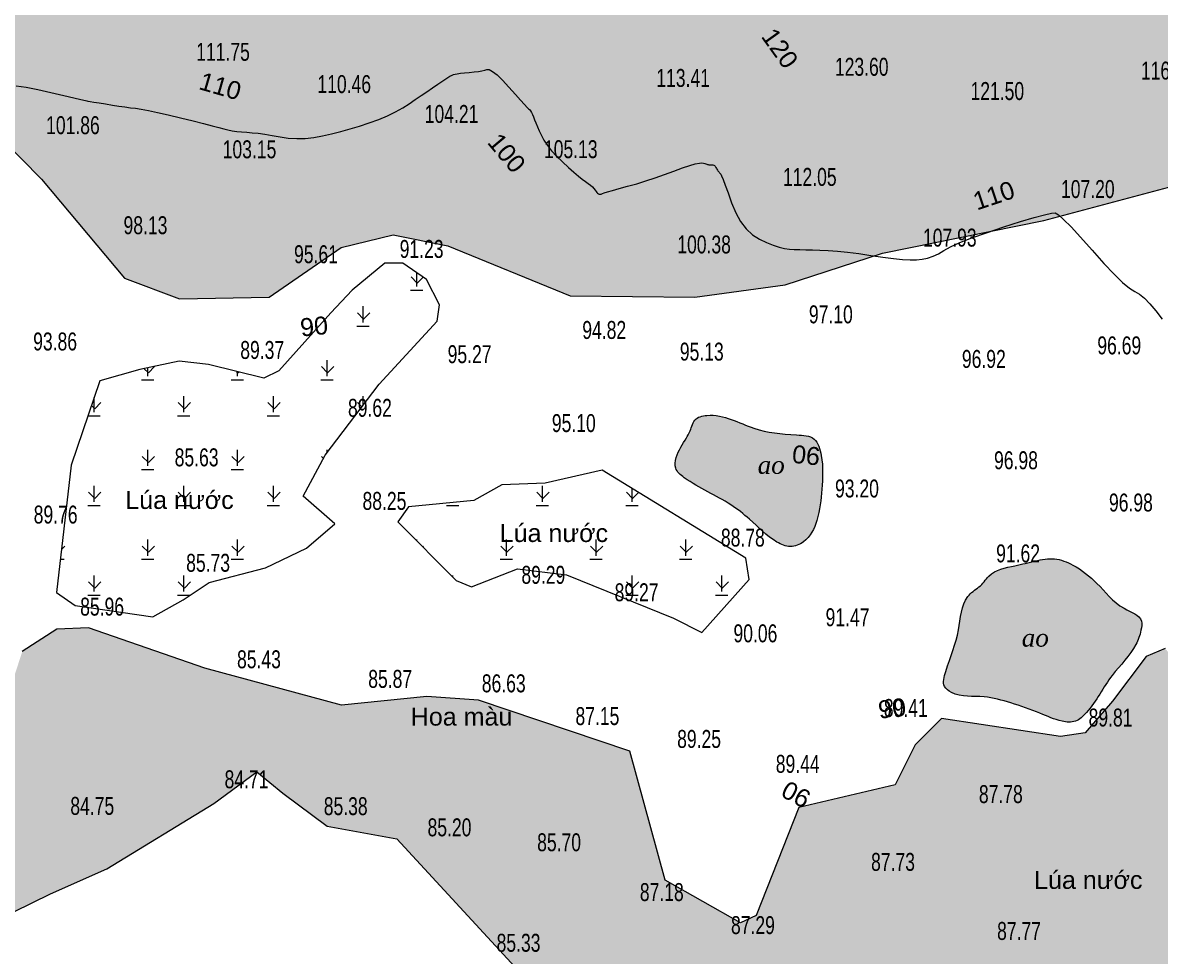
# Model space of a CAD drawing. Header units: metres. Extents: x 431006 to 434411, y 2469261 to 2473208.
# Drawn here: x 431198.1 to 431451.8, y 2472363.5 to 2472571.6 of the extents above; entities that cross this region are included whole.
import ezdxf
from ezdxf.enums import TextEntityAlignment as Align

# ---------------------------------------------------------------- set-up
doc = ezdxf.new("R2010")
doc.units = ezdxf.units.M
doc.header["$MEASUREMENT"] = 0
doc.linetypes.add('ACAD_ISO02W100', pattern=[15, 12, -3])
for name, color, linetype, lineweight in [('1', 8, 'Continuous', 18), ('CAO DO', 8, 'Continuous', 18), ('ghi chu-ks', 8, 'Continuous', 18), ('mat nuoc-ks', 8, 'DUONG_MEP_NUOC', 18), ('MH_DongMuc', 8, 'Continuous', 18), ('MH_DongMuc_Con', 8, 'Continuous', 18), ('ranh gioi thuc vat-ks', 8, 'RAO_T_VAT', 18), ('thuc vat-ks', 8, 'Continuous', 18)]:
    doc.layers.add(name, color=color, linetype=linetype, lineweight=lineweight)
doc.styles.add('AO', font='')
doc.styles.add('ks_ten cong trinh', font='')
doc.styles.get("Standard").update_dxf_attribs({"font": 'arial.ttf'})
doc.styles.get('AO').set_extended_font_data('.VnTime', italic=True)
doc.styles.get('ks_ten cong trinh').set_extended_font_data('.VnArial')
doc.linetypes.add('DUONG_MEP_NUOC', pattern='A,0.2,[130,ltypeshp.shx,S=0.15,R=0,X=0,Y=0.15],0.05,[130,ltypeshp.shx,S=0.15,R=0,X=0,Y=0.15],1', length=1.25)
doc.linetypes.add('RAO_T_VAT', pattern='A,0,[133,ltypeshp.shx,S=0.34,R=0,X=-0.17,Y=0],-2,[133,ltypeshp.shx,S=0.08,R=0,X=0,Y=0],-1.5,[133,ltypeshp.shx,S=0.08,R=0,X=0,Y=0],-1.5,[133,ltypeshp.shx,S=0.08,R=0,X=0,Y=0],-2', length=7)
pattern_1 = [(0, (12.62, 4), (0, 20), [2.76, -17.24]), (0, (4.59, 12), (0, 20), [2.76, -17.24]), (90, (14, 4.8), (-20, 1e-15), [3.6, -16.4]), (90, (5.97, 12.8), (-20, 1e-15), [3.6, -16.4]), (45, (14, 4.8), (0, 20.00000619), [1.952, -26.33228]), (45, (5.97, 12.8), (0, 20.00000619), [1.952, -26.33228]), (315, (12.62, 6.18), (20.00000619, 0), [1.952, -26.33228]), (315, (4.59, 14.18), (20.00000619, 0), [1.952, -26.33228])]

msp = doc.modelspace()

# ---------------------------------------------------------------- hatches: boundary and pattern name
at = {"layer": 'mat nuoc-ks', "linetype": 'ACAD_ISO02W100'}
h = msp.add_hatch(dxfattribs=at)
h.set_pattern_fill('MUDST', color=9, scale=10, style=0)
edge = h.paths.add_edge_path()
edge.add_spline(control_points=[(431165.49, 2472428.61), (431163.75, 2472427.43), (431160.92, 2472423.49), (431157.89, 2472418.22), (431156.54, 2472412.75), (431153.84, 2472409.48), (431154.14, 2472405.87), (431154.57, 2472402.2), (431160.53, 2472401.1), (431166.13, 2472399.14), (431172.69, 2472398.58), (431177.6, 2472397.48), (431181.23, 2472396.69), (431184.14, 2472397.01), (431186.75, 2472398.74), (431188.38, 2472403.47), (431191.46, 2472409.78), (431193.04, 2472417.21), (431192.97, 2472424.19), (431194.48, 2472429.19), (431195.84, 2472433.17), (431194.8, 2472436.21), (431191.91, 2472438.35), (431187.41, 2472439.42), (431182.5, 2472440.73), (431178.04, 2472440.52), (431174.09, 2472439.28), (431171.57, 2472435.34), (431168.02, 2472432.4), (431166.55, 2472429.33), (431165.49, 2472428.61)], knot_values=[0, 0, 0, 0, 6.312055, 14.128054, 18.161957, 23.178795, 25.827551, 28.986302, 33.030618, 41.593232, 47.864726, 52.412277, 56.744869, 58.915377, 60.996143, 65.738029, 73.295497, 82.316013, 88.134166, 94.066766, 98.04676, 100.257189, 103.217751, 108.337825, 114.091395, 118.329001, 121.650172, 126.000674, 131.725884, 135.585904, 135.585904, 135.585904, 135.585904], degree=3, periodic=0)
edge = h.paths.add_edge_path()
edge.add_spline(control_points=[(431131.06, 2472436.12), (431130.04, 2472435.44), (431128.37, 2472433.55), (431128.64, 2472429.6), (431126.77, 2472425.84), (431128.21, 2472421.84), (431128.42, 2472418.39), (431130.67, 2472415.51), (431134.4, 2472412.86), (431139.17, 2472410.8), (431143.19, 2472409.1), (431147.06, 2472408.41), (431149.36, 2472412.67), (431152.99, 2472414.97), (431153.75, 2472418.7), (431153.14, 2472422.61), (431147.02, 2472422.81), (431144.35, 2472427.53), (431142.02, 2472430.9), (431140.21, 2472433.97), (431137.29, 2472436.32), (431133.9, 2472436.97), (431131.71, 2472436.56), (431131.06, 2472436.12)], knot_values=[0, 0, 0, 0, 3.66773, 6.74514, 11.499637, 15.458474, 18.977758, 21.626326, 26.031922, 32.676996, 36.947874, 39.625841, 43.137614, 49.689496, 51.897928, 54.306253, 60.428653, 65.99945, 69.723803, 72.883427, 76.602047, 80.561407, 82.939515, 82.939515, 82.939515, 82.939515], degree=3, periodic=0)
edge = h.paths.add_edge_path()
edge.add_spline(control_points=[(431341.7, 2472337.24), (431340.84, 2472335.89), (431338.97, 2472333.65), (431336.27, 2472329.65), (431337.28, 2472321.95), (431339.55, 2472313.57), (431341.14, 2472304.62), (431344.64, 2472299.62), (431348.03, 2472295.36), (431354.44, 2472294.63), (431360.44, 2472293.46), (431366.28, 2472293.88), (431370.33, 2472295.18), (431373.47, 2472296.72), (431375.45, 2472301.02), (431369.99, 2472308.17), (431369.51, 2472317.04), (431366.04, 2472324.74), (431358.28, 2472328.86), (431351.39, 2472333.93), (431345.24, 2472335.99), (431342.23, 2472338.05), (431341.7, 2472337.24)], knot_values=[0, 0, 0, 0, 4.799548, 8.879653, 13.838018, 26.992623, 35.716321, 40.308818, 45.312678, 51.276494, 58.613834, 63.909678, 68.529906, 71.4306, 74.042033, 81.514733, 94.837059, 101.470255, 105.13738, 120.898346, 124.95762, 127.882681, 127.882681, 127.882681, 127.882681], degree=3, periodic=0)
edge = h.paths.add_edge_path()
edge.add_spline(control_points=[(431411.41, 2472445.85), (431410.51, 2472445.23), (431407.45, 2472442.94), (431407.15, 2472435.22), (431404.7, 2472429.46), (431403.01, 2472423.82), (431406.85, 2472421.07), (431412.21, 2472421.86), (431418.78, 2472419.96), (431424.56, 2472418.01), (431429.07, 2472415.88), (431433.12, 2472415.5), (431437.22, 2472419.56), (431440.34, 2472426), (431445.95, 2472431.33), (431447.52, 2472435.68), (431448.04, 2472439.38), (431442.05, 2472441.3), (431438.36, 2472446.5), (431433.2, 2472450.54), (431428.31, 2472452.54), (431423.82, 2472451.62), (431419.04, 2472450.45), (431413.87, 2472449.53), (431412.31, 2472446.48), (431411.41, 2472445.85)], knot_values=[0, 0, 0, 0, 3.274934, 10.96066, 20.707269, 24.05823, 26.0596, 33.433262, 39.534197, 46.443601, 51.664344, 54.661501, 57.753631, 67.88292, 76.555521, 79.9181, 81.959156, 86.731833, 94.967264, 101.7233, 106.035932, 110.276262, 115.010177, 121.256416, 124.542454, 124.542454, 124.542454, 124.542454], degree=3, periodic=0)
edge = h.paths.add_edge_path()
edge.add_spline(control_points=[(431346.17, 2472479.12), (431345.31, 2472477.69), (431343.92, 2472475.7), (431343.36, 2472471.99), (431348.28, 2472468.04), (431354.31, 2472465.73), (431361.01, 2472460.45), (431364.69, 2472456.47), (431369.29, 2472454.37), (431373.3, 2472456.08), (431375.79, 2472461.08), (431376.39, 2472467.85), (431376.76, 2472473.78), (431375.17, 2472479.54), (431368.55, 2472479.82), (431360.72, 2472480.56), (431353.72, 2472484.96), (431348.07, 2472483.62), (431347.23, 2472481.24), (431346.66, 2472479.93), (431346.17, 2472479.12)], knot_values=[0, 0, 0, 0, 5.013947, 7.373642, 10.215245, 22.240065, 27.49183, 35.455208, 38.620217, 41.746395, 47.384747, 54.401883, 61.952034, 65.948004, 69.947555, 79.56784, 90.484303, 93.312155, 94.855487, 97.677552, 97.677552, 97.677552, 97.677552], degree=3, periodic=0)
edge = h.paths.add_edge_path()
edge.add_spline(control_points=[(431169.03, 2472681.2), (431169.81, 2472679.01), (431170.47, 2472674.72), (431170.96, 2472669.58), (431171.38, 2472665.89), (431173.36, 2472663.76), (431177.03, 2472663.68), (431182.91, 2472667.58), (431190.87, 2472671.52), (431199.79, 2472677.14), (431202.97, 2472683.01), (431205.57, 2472686.54), (431204.82, 2472690.12), (431202.56, 2472693.68), (431197.92, 2472693.86), (431192.62, 2472694.12), (431183.93, 2472693.77), (431176.26, 2472691.67), (431168.47, 2472693.22), (431167.06, 2472689.11), (431167.72, 2472685.98), (431168.71, 2472683.04), (431168.86, 2472681.67), (431169.03, 2472681.2)], knot_values=[0, 0, 0, 0, 6.980118, 12.817436, 15.737431, 17.783347, 20.956806, 25.687128, 38.61599, 48.096193, 56.082365, 59.093657, 60.10486, 66.881079, 69.322498, 73.640947, 83.020841, 94.557266, 99.86437, 101.397253, 106.623075, 109.218105, 110.708605, 110.708605, 110.708605, 110.708605], degree=3, periodic=0)
edge = h.paths.add_edge_path()
edge.add_spline(control_points=[(431138.72, 2472673.91), (431139.85, 2472671.74), (431141.03, 2472667.91), (431141.82, 2472663.25), (431143.99, 2472660.9), (431146.98, 2472660.79), (431150.69, 2472661.94), (431155.29, 2472663.31), (431159.77, 2472664.2), (431162.17, 2472667.89), (431162.65, 2472671.35), (431162.83, 2472675.21), (431162.29, 2472677.76), (431159.93, 2472680.5), (431153.91, 2472679.21), (431147.27, 2472681.79), (431141.81, 2472681.53), (431137.25, 2472681.95), (431136.89, 2472678.27), (431138.49, 2472676.25), (431138.57, 2472674.2), (431138.72, 2472673.91)], knot_values=[0, 0, 0, 0, 7.335518, 11.953155, 13.879654, 16.376343, 20.292341, 25.569445, 31.129693, 32.756834, 38.447528, 41.296069, 44.385946, 46.018171, 51.584368, 60.350719, 66.775295, 69.539657, 71.24834, 76.139374, 77.14255, 77.14255, 77.14255, 77.14255], degree=3, periodic=0)
edge = h.paths.add_edge_path()
edge.add_spline(control_points=[(431073.34, 2472620.34), (431072.83, 2472617.33), (431071.46, 2472611.36), (431069.05, 2472603.34), (431066.21, 2472597.37), (431063.64, 2472592.48), (431064.6, 2472588.62), (431065.28, 2472585.32), (431069.55, 2472582.97), (431078.69, 2472583.21), (431091.55, 2472582.07), (431103.42, 2472582.7), (431112.13, 2472582.2), (431118.07, 2472579.62), (431124.03, 2472579.05), (431128.82, 2472581.44), (431130.83, 2472587.42), (431130.9, 2472593.91), (431132.13, 2472600.3), (431131.3, 2472604.37), (431126.75, 2472609.28), (431119.44, 2472614.19), (431107.71, 2472620.69), (431097, 2472627.69), (431086.91, 2472632.36), (431081.86, 2472636.23), (431077.43, 2472637.01), (431074.35, 2472633.2), (431074.72, 2472628.41), (431074.28, 2472624.16), (431073.53, 2472621.41), (431073.34, 2472620.34)], knot_values=[0, 0, 0, 0, 9.171617, 18.383949, 24.93048, 29.259593, 34.245714, 36.494417, 38.904231, 47.808127, 63.627883, 77.618827, 83.536046, 89.487447, 96.949333, 100.750984, 104.423127, 114.932773, 120.422019, 123.804208, 126.869316, 140.095429, 150.151093, 167.106208, 178.435863, 183.3406, 186.091482, 190.977945, 195.161546, 200.434483, 203.696585, 203.696585, 203.696585, 203.696585], degree=3, periodic=0)
h.paths.add_polyline_path([(431180.11, 2472676.92), (431188.07, 2472676.92), (431188.07, 2472685.75), (431180.11, 2472685.75)], flags=24)
h.paths.add_polyline_path([(431145.78, 2472666.63), (431153.74, 2472666.63), (431153.74, 2472675.46), (431145.78, 2472675.46)], flags=24)
h.paths.add_polyline_path([(431090.37, 2472603.93), (431098.32, 2472603.93), (431098.32, 2472612.76), (431090.37, 2472612.76)], flags=24)
h.paths.add_polyline_path([(431360.95, 2472468.56), (431368.91, 2472468.56), (431368.91, 2472477.4), (431360.95, 2472477.4)], flags=24)
h.paths.add_polyline_path([(431133.75, 2472421.63), (431141.7, 2472421.63), (431141.7, 2472430.47), (431133.75, 2472430.47)], flags=24)
h.paths.add_polyline_path([(431168.81, 2472413.93), (431176.76, 2472413.93), (431176.76, 2472422.76), (431168.81, 2472422.76)], flags=24)
h.paths.add_polyline_path([(431349.73, 2472313.06), (431357.69, 2472313.06), (431357.69, 2472321.89), (431349.73, 2472321.89)], flags=24)
at = {"layer": 'thuc vat-ks'}
h = msp.add_hatch(dxfattribs=at)
h.set_pattern_fill('217B', color=9, scale=20, style=0, pattern_type=2)
h.set_pattern_definition([(0, (14.8, 7.6), (0, 20), [0, -20]), (0, (14.76, 7.848), (0, 20), [0, -20]), (0, (14.648, 8.07), (0, 20), [0, -20]), (0, (14.47, 8.248), (0, 20), [0, -20]), (0, (14.248, 8.36), (0, 20), [0, -20]), (0, (14, 8.4), (0, 20), [0, -20]), (0, (13.752, 8.36), (0, 20), [0, -20]), (0, (13.53, 8.248), (0, 20), [0, -20]), (0, (13.352, 8.07), (0, 20), [0, -20]), (0, (13.24, 7.848), (0, 20), [0, -20]), (0, (13.2, 7.6), (0, 20), [0, -20]), (0, (13.24, 7.352), (0, 20), [0, -20]), (0, (13.352, 7.13), (0, 20), [0, -20]), (0, (13.53, 6.952), (0, 20), [0, -20]), (0, (13.752, 6.84), (0, 20), [0, -20]), (0, (14, 6.8), (0, 20), [0, -20]), (0, (14.248, 6.84), (0, 20), [0, -20]), (0, (14.47, 6.952), (0, 20), [0, -20]), (0, (14.648, 7.13), (0, 20), [0, -20]), (0, (14.76, 7.352), (0, 20), [0, -20]), (0, (6.76, 15.352), (0, 20), [0, -20]), (0, (6.648, 15.13), (0, 20), [0, -20]), (0, (6.47, 14.952), (0, 20), [0, -20]), (0, (6.248, 14.84), (0, 20), [0, -20]), (0, (6, 14.8), (0, 20), [0, -20]), (0, (5.752, 14.84), (0, 20), [0, -20]), (0, (5.53, 14.952), (0, 20), [0, -20]), (0, (5.352, 15.13), (0, 20), [0, -20]), (0, (5.24, 15.352), (0, 20), [0, -20]), (0, (5.2, 15.6), (0, 20), [0, -20]), (0, (5.24, 15.848), (0, 20), [0, -20]), (0, (5.352, 16.07), (0, 20), [0, -20]), (0, (5.53, 16.248), (0, 20), [0, -20]), (0, (5.752, 16.36), (0, 20), [0, -20]), (0, (6, 16.4), (0, 20), [0, -20]), (0, (6.248, 16.36), (0, 20), [0, -20]), (0, (6.47, 16.248), (0, 20), [0, -20]), (0, (6.648, 16.07), (0, 20), [0, -20]), (0, (6.76, 15.848), (0, 20), [0, -20]), (0, (6.8, 15.6), (0, 20), [0, -20]), (0, (14, 4), (0, 20), [1.086, -18.914]), (0, (6, 12), (0, 20), [1.086, -18.914]), (90, (14, 4), (-20, 1e-15), [2.8, -17.2]), (90, (6, 12), (-20, 1e-15), [2.8, -17.2])])
h.paths.add_polyline_path([(431571, 2472692.39), (431560.6, 2472723.62), (431562.78, 2472738.85), (431567.86, 2472747.55), (431565.2, 2472758.66), (431548.75, 2472765.19), (431530.36, 2472760.35), (431513.9, 2472744.4), (431501.56, 2472729.66), (431493.82, 2472716.37), (431484.32, 2472688.01), (431473.44, 2472675.2), (431466.9, 2472673.5), (431429.88, 2472685.1), (431404.95, 2472705.65), (431380.24, 2472746.34), (431358.93, 2472780.68), (431338.12, 2472785.27), (431317.56, 2472774.88), (431301.1, 2472752.89), (431300.6, 2472718.45), (431318.5, 2472688.24), (431317.25, 2472662.37), (431303.31, 2472647.29), (431277.38, 2472633.37), (431250.52, 2472617.76), (431238.96, 2472618.63), (431215.67, 2472627.98), (431192.77, 2472635.41), (431182.46, 2472629.31), (431183.03, 2472616.92), (431196.76, 2472595.62), (431184.16, 2472576.75), (431180.15, 2472559.21), (431202.29, 2472536.77), (431220.81, 2472514.66), (431233.03, 2472510.08), (431253.07, 2472510.47), (431269.1, 2472521.52), (431280.74, 2472524.38), (431292.96, 2472521.9), (431320.23, 2472510.78), (431348.01, 2472510.47), (431368.17, 2472513.22), (431389.85, 2472520.23), (431425.88, 2472527.55), (431469.37, 2472539.15), (431502.39, 2472556.61), (431531.1, 2472552.34), (431547.28, 2472545.63), (431613.52, 2472512.48), (431622.55, 2472491.88), (431609.38, 2472455.17), (431603.89, 2472432.7), (431607.19, 2472409.68), (431625.84, 2472402.56), (431669.74, 2472409.13), (431694.98, 2472434.34), (431719.67, 2472451.88), (431742.71, 2472450.78), (431764.36, 2472440.66), (431787.16, 2472417.89), (431805.02, 2472410.49), (431816.23, 2472412.95), (431822.12, 2472433.07), (431819.46, 2472453.37), (431817, 2472469.62), (431803.51, 2472503.21), (431777.54, 2472532.32), (431757.79, 2472580.29), (431757.03, 2472586.37), (431769.02, 2472627.32), (431778.88, 2472642.5), (431771.68, 2472649.68), (431750.11, 2472650.16), (431738.36, 2472655.19), (431713.41, 2472669.33), (431703.18, 2472714.25), (431691.87, 2472722.32), (431671.67, 2472717.75), (431650.4, 2472702.41), (431635.58, 2472692.46), (431611.62, 2472686.55), (431588.58, 2472685.26)])
h = msp.add_hatch(dxfattribs=at)
h.set_pattern_fill('222B', color=9, scale=20, style=0, pattern_type=2)
h.set_pattern_definition(pattern_1)
h.paths.add_polyline_path([(431281.77, 2472460.4), (431294.75, 2472447.3), (431298.18, 2472445.86), (431308.47, 2472449.91), (431319.39, 2472448.56), (431343.24, 2472438.9), (431349.58, 2472435.7), (431360.12, 2472447.51), (431359.43, 2472452.23), (431327.36, 2472471.89), (431314.61, 2472468.98), (431304.95, 2472468.61), (431298.76, 2472465.15), (431284.18, 2472463.7)])
h.paths.add_polyline_path([(431215.28, 2472491.78), (431208.9, 2472473.03), (431205.62, 2472444.64), (431209.81, 2472441.73), (431227.12, 2472439.18), (431233.86, 2472443), (431239.69, 2472446.83), (431252.27, 2472450.1), (431261.38, 2472454.47), (431267.75, 2472459.93), (431260.65, 2472466.12), (431265.57, 2472475.22), (431277.6, 2472491.09), (431290.54, 2472505.1), (431291.09, 2472508.74), (431288.17, 2472514.38), (431282.89, 2472518.02), (431278.88, 2472518.02), (431271.59, 2472512.01), (431266.85, 2472506.92), (431255.19, 2472494), (431251.91, 2472492.36), (431239.52, 2472495.45), (431232.96, 2472496.18), (431224.21, 2472494.36)])
h = msp.add_hatch(dxfattribs=at)
h.set_pattern_fill('222B', color=9, scale=20, style=0, pattern_type=2)
h.set_pattern_definition(pattern_1)
h.paths.add_polyline_path([(431684.53, 2472284.92), (431643.7, 2472297.67), (431611.66, 2472323.12), (431603.42, 2472323.35), (431588.89, 2472318.78), (431583.86, 2472319.01), (431578.25, 2472324.38), (431573.68, 2472322.89), (431566.62, 2472300.09), (431568.63, 2472289.67), (431579.06, 2472283.82), (431639.82, 2472275.41), (431658.54, 2472271.3), (431661.42, 2472263.66), (431660.12, 2472244.34), (431666.77, 2472241.89), (431670.95, 2472243.48), (431674.7, 2472254.58), (431676.44, 2472262.08), (431688.27, 2472262.36), (431720.61, 2472261.21), (431753.69, 2472261.39), (431791.62, 2472254.88), (431820.28, 2472250.88), (431863.02, 2472239.75), (431878.16, 2472236.41), (431881.03, 2472237.84), (431888.49, 2472255.7), (431900.44, 2472271.31), (431912.17, 2472286.96), (431911.94, 2472291.55), (431895.85, 2472298.44), (431863.67, 2472312.21), (431845.74, 2472310.83), (431830.8, 2472305.78), (431820, 2472289.94), (431811.81, 2472280.55), (431798.09, 2472269.91), (431791.31, 2472266.84), (431776.46, 2472274.26), (431760.75, 2472280.09), (431722.66, 2472286.7), (431714.59, 2472284.28), (431706.68, 2472281.21), (431698.77, 2472279.44), (431691.99, 2472279.92)])
h.paths.add_polyline_path([(431502.43, 2472328.17), (431519.57, 2472316.81), (431521.2, 2472309.06), (431519.03, 2472300.23), (431519.39, 2472294.46), (431526.43, 2472291.03), (431549.71, 2472292.48), (431555.67, 2472296.08), (431560.36, 2472302.75), (431568.3, 2472336.82), (431565.23, 2472341.51), (431543.39, 2472347.99), (431507.63, 2472358.72), (431496.52, 2472370.95), (431498.55, 2472379.86), (431512.74, 2472396.26), (431506.25, 2472408.41), (431493.47, 2472425.47), (431488.61, 2472432.56), (431473.4, 2472429.52), (431462.86, 2472425.88), (431458, 2472425.88), (431452.93, 2472432.16), (431448.67, 2472430.33), (431441.17, 2472420.41), (431435.09, 2472413.32), (431429.61, 2472412.51), (431403.06, 2472416.56), (431397.18, 2472410.69), (431392.69, 2472401.73), (431371.2, 2472396.67), (431361.67, 2472372.58), (431358.23, 2472370.96), (431341.4, 2472380.47), (431333.49, 2472409.23), (431299.78, 2472420.61), (431288.22, 2472421.42), (431269.17, 2472419.52), (431238.7, 2472427.77), (431212.75, 2472436.72), (431205.69, 2472436.47), (431197.99, 2472431.43), (431195.6, 2472424.13), (431188.65, 2472397.07), (431187.08, 2472394.09), (431181.74, 2472393.93), (431167.22, 2472396.99), (431150.83, 2472402.87), (431128.54, 2472413.44), (431123.33, 2472419.78), (431122.62, 2472426.12), (431123.28, 2472435.14), (431127.38, 2472439.67), (431112.38, 2472453.29), (431104.2, 2472469.93), (431092.17, 2472474.06), (431077.92, 2472474.13), (431067.2, 2472470.35), (431058.21, 2472465.62), (431057.58, 2472460.27), (431065.93, 2472439.48), (431080.3, 2472416.51), (431085.94, 2472414.63), (431103.22, 2472414.85), (431115.84, 2472412.75), (431147.27, 2472398.64), (431172.51, 2472389.08), (431188.56, 2472373.11), (431196.12, 2472373.4), (431204.27, 2472377.42), (431216.83, 2472383.01), (431240.76, 2472397.55), (431250.33, 2472404.61), (431256.14, 2472399.9), (431266.03, 2472392.53), (431281.57, 2472389.71), (431313.24, 2472355.39), (431325.55, 2472347.61), (431348.9, 2472345.86), (431366.23, 2472336.58), (431376.7, 2472329.3), (431388.17, 2472332.11), (431400.16, 2472339.51), (431412.15, 2472339.69), (431441.59, 2472332.47), (431450.76, 2472359.06), (431485.57, 2472341.76)])

# ---------------------------------------------------------------- linework, layer by layer
at = {"layer": 'mat nuoc-ks', "color": 9, "lineweight": 0}
for points, start_tangent, end_tangent in [([(431346.17, 2472479.12), (431343.88, 2472474.67), (431343.75, 2472472.31), (431345.66, 2472470.21), (431356.05, 2472464.16), (431360.21, 2472460.94), (431366.33, 2472455.85), (431369.32, 2472454.83), (431372.26, 2472455.91), (431375.25, 2472460.69), (431376.34, 2472467.62), (431376.23, 2472475.17), (431374.62, 2472478.83), (431370.73, 2472479.75), (431361.22, 2472481.23), (431350.69, 2472484.09), (431348.05, 2472483.06), (431347.37, 2472481.68), (431346.17, 2472479.12)], (-0.514016, -0.85778), (-0.514016, -0.85778)), ([(431411.41, 2472445.85), (431408.94, 2472443.7), (431406.83, 2472436.31), (431403.99, 2472426.99), (431403.73, 2472423.65), (431405.25, 2472422.35), (431412.56, 2472421.34), (431418.51, 2472420), (431425.02, 2472417.7), (431429.93, 2472415.92), (431432.93, 2472415.92), (431435.36, 2472417.83), (431441.15, 2472426.14), (431446.41, 2472433.03), (431447.54, 2472436.2), (431447.63, 2472438.24), (431443.8, 2472441.09), (431437.72, 2472446.65), (431432.33, 2472450.73), (431428.25, 2472452.11), (431424.04, 2472451.64), (431419.42, 2472450.59), (431413.61, 2472448.29), (431411.41, 2472445.85)], (-0.821903, -0.569627), (-0.821903, -0.569627))]:
    msp.add_spline(points, degree=3, dxfattribs=dict(at, start_tangent=start_tangent, end_tangent=end_tangent))
at = {"layer": 'MH_DongMuc_Con', "color": 9, "lineweight": 0, "elevation": 106}
msp.add_lwpolyline([(431196.64, 2472557.55), (431198.84, 2472557.24), (431201.43, 2472556.76), (431204.39, 2472556.1), (431207.24, 2472555.42), (431209.47, 2472554.89), (431211.07, 2472554.51), (431212.06, 2472554.28), (431212.42, 2472554.2), (431212.63, 2472554.16), (431213.15, 2472554.08), (431213.97, 2472553.94), (431215.11, 2472553.76), (431216.56, 2472553.52), (431218.1, 2472553.27), (431219.55, 2472553.05), (431220.88, 2472552.86), (431222.11, 2472552.69), (431223.22, 2472552.55), (431224.48, 2472552.36), (431226.12, 2472552.06), (431228.14, 2472551.63), (431230.53, 2472551.08), (431233.31, 2472550.42), (431236.08, 2472549.74), (431238.42, 2472549.16), (431240.35, 2472548.67), (431241.86, 2472548.27), (431242.96, 2472547.96), (431243.87, 2472547.73), (431244.84, 2472547.53), (431245.85, 2472547.38), (431246.93, 2472547.27), (431248.05, 2472547.2), (431249.27, 2472547.12), (431250.63, 2472546.98), (431252.12, 2472546.78), (431253.74, 2472546.52), (431255.5, 2472546.2), (431257.34, 2472545.93), (431259.21, 2472545.81), (431261.11, 2472545.85), (431263.03, 2472546.04), (431264.99, 2472546.38), (431266.98, 2472546.83), (431269.02, 2472547.35), (431271.1, 2472547.94), (431273.23, 2472548.6), (431275.4, 2472549.32), (431277.51, 2472550.09), (431279.46, 2472550.9), (431281.24, 2472551.75), (431282.85, 2472552.63), (431284.3, 2472553.56), (431285.64, 2472554.49), (431286.96, 2472555.39), (431288.23, 2472556.26), (431289.48, 2472557.11), (431290.68, 2472557.93), (431291.78, 2472558.66), (431292.68, 2472559.25), (431293.39, 2472559.69), (431293.9, 2472559.97), (431294.21, 2472560.11), (431294.53, 2472560.19), (431295.03, 2472560.26), (431295.73, 2472560.35), (431296.61, 2472560.45), (431297.69, 2472560.55), (431298.79, 2472560.66), (431299.73, 2472560.78), (431300.52, 2472560.92), (431301.15, 2472561.07), (431301.64, 2472561.23), (431302.16, 2472561.21), (431302.91, 2472560.79), (431303.9, 2472559.99), (431305.11, 2472558.8), (431306.56, 2472557.23), (431307.99, 2472555.62), (431309.15, 2472554.34), (431310.02, 2472553.39), (431310.63, 2472552.76), (431310.95, 2472552.46), (431311.15, 2472552.27), (431311.35, 2472552), (431311.56, 2472551.64), (431311.78, 2472551.18), (431312, 2472550.64), (431312.26, 2472550.01), (431312.57, 2472549.28), (431312.92, 2472548.45), (431313.33, 2472547.53), (431313.79, 2472546.51), (431314.37, 2472545.42), (431315.13, 2472544.29), (431316.08, 2472543.1), (431317.2, 2472541.87), (431318.52, 2472540.59), (431319.85, 2472539.38), (431321.02, 2472538.33), (431322.05, 2472537.46), (431322.92, 2472536.76), (431323.64, 2472536.23), (431324.24, 2472535.81), (431324.75, 2472535.4), (431325.18, 2472535.02), (431325.52, 2472534.66), (431325.77, 2472534.33), (431325.98, 2472534.03), (431326.16, 2472533.79), (431326.34, 2472533.62), (431326.5, 2472533.5), (431326.65, 2472533.43), (431326.8, 2472533.41), (431326.95, 2472533.41), (431327.11, 2472533.44), (431327.28, 2472533.48), (431327.45, 2472533.55), (431327.81, 2472533.68), (431328.55, 2472533.91), (431329.66, 2472534.23), (431331.15, 2472534.65), (431333.01, 2472535.17), (431335.06, 2472535.75), (431337.12, 2472536.39), (431339.19, 2472537.06), (431341.27, 2472537.79), (431343.37, 2472538.56), (431345.3, 2472539.26), (431346.88, 2472539.8), (431348.13, 2472540.16), (431349.03, 2472540.35), (431349.59, 2472540.37), (431349.95, 2472540.3), (431350.25, 2472540.24), (431350.5, 2472540.18), (431350.7, 2472540.11), (431350.84, 2472540.05), (431350.97, 2472540), (431351.13, 2472539.96), (431351.32, 2472539.94), (431351.54, 2472539.94), (431351.79, 2472539.94), (431352.04, 2472539.94), (431352.25, 2472539.89), (431352.42, 2472539.8), (431352.56, 2472539.68), (431352.66, 2472539.51), (431352.74, 2472539.32), (431352.84, 2472539.14), (431352.94, 2472538.96), (431353.05, 2472538.79), (431353.17, 2472538.62), (431353.3, 2472538.46), (431353.42, 2472538.3), (431353.55, 2472538.16), (431353.67, 2472538.02), (431353.8, 2472537.89), (431354, 2472537.53), (431354.34, 2472536.71), (431354.82, 2472535.43), (431355.46, 2472533.7), (431356.23, 2472531.5), (431357.16, 2472529.24), (431358.24, 2472527.29), (431359.49, 2472525.66), (431360.9, 2472524.35), (431362.46, 2472523.36), (431364.04, 2472522.61), (431365.5, 2472522.01), (431366.83, 2472521.57), (431368.03, 2472521.28), (431369.11, 2472521.15), (431370.19, 2472521.1), (431371.41, 2472521.05), (431372.78, 2472521.01), (431374.29, 2472520.97), (431375.94, 2472520.93), (431377.77, 2472520.86), (431379.82, 2472520.71), (431382.09, 2472520.47), (431384.59, 2472520.15), (431387.3, 2472519.76), (431389.97, 2472519.37), (431392.33, 2472519.08), (431394.36, 2472518.88), (431396.09, 2472518.79), (431397.49, 2472518.79), (431398.73, 2472518.91), (431399.96, 2472519.18), (431401.18, 2472519.59), (431402.39, 2472520.14), (431403.59, 2472520.84), (431405.07, 2472521.66), (431407.15, 2472522.6), (431409.82, 2472523.66), (431413.07, 2472524.82), (431416.92, 2472526.1), (431420.7, 2472527.29), (431423.73, 2472528.2), (431426.04, 2472528.83), (431427.6, 2472529.16), (431428.43, 2472529.22), (431429.13, 2472528.81), (431430.3, 2472527.78), (431431.94, 2472526.12), (431434.06, 2472523.84), (431436.64, 2472520.93), (431439.28, 2472517.98), (431441.56, 2472515.58), (431443.46, 2472513.74), (431445, 2472512.46), (431446.17, 2472511.73), (431447.21, 2472511.12), (431448.34, 2472510.2), (431449.55, 2472508.96), (431450.86, 2472507.41), (431452.26, 2472505.55)], dxfattribs=at)
at = {"layer": 'ranh gioi thuc vat-ks', "color": 9, "lineweight": 0, "ltscale": 3}
for points in [[(431184.16, 2472576.75), (431180.15, 2472559.21), (431202.29, 2472536.77), (431220.81, 2472514.66), (431233.03, 2472510.08), (431253.07, 2472510.47), (431269.1, 2472521.52), (431280.74, 2472524.38), (431292.96, 2472521.9), (431320.23, 2472510.78), (431348.01, 2472510.47), (431368.17, 2472513.22), (431389.85, 2472520.23), (431425.88, 2472527.55), (431469.37, 2472539.15)], [(431452.93, 2472432.16), (431448.67, 2472430.33), (431441.17, 2472420.41), (431435.09, 2472413.32), (431429.61, 2472412.51), (431403.06, 2472416.56), (431397.18, 2472410.69), (431392.69, 2472401.73), (431371.2, 2472396.67), (431361.67, 2472372.58), (431358.23, 2472370.96), (431341.4, 2472380.47), (431333.49, 2472409.23), (431299.78, 2472420.61), (431288.22, 2472421.42), (431269.17, 2472419.52), (431238.7, 2472427.77), (431212.75, 2472436.72), (431205.69, 2472436.47), (431197.99, 2472431.43)], [(431196.12, 2472373.4), (431204.27, 2472377.42), (431216.83, 2472383.01), (431240.76, 2472397.55), (431250.33, 2472404.61), (431256.14, 2472399.9), (431266.03, 2472392.53), (431281.57, 2472389.71), (431313.24, 2472355.39)]]:
    msp.add_lwpolyline(points, dxfattribs=at)
for points in [[(431215.28, 2472491.78), (431208.9, 2472473.03), (431205.62, 2472444.64), (431209.81, 2472441.73), (431227.12, 2472439.18), (431233.86, 2472443), (431239.69, 2472446.83), (431252.27, 2472450.1), (431261.38, 2472454.47), (431267.75, 2472459.93), (431260.65, 2472466.12), (431265.57, 2472475.22), (431277.6, 2472491.09), (431290.54, 2472505.1), (431291.09, 2472508.74), (431288.17, 2472514.38), (431282.89, 2472518.02), (431278.88, 2472518.02), (431271.59, 2472512.01), (431266.85, 2472506.92), (431255.19, 2472494), (431251.91, 2472492.36), (431239.52, 2472495.45), (431232.96, 2472496.18), (431224.21, 2472494.36)], [(431281.77, 2472460.4), (431294.75, 2472447.3), (431298.18, 2472445.86), (431308.47, 2472449.91), (431319.39, 2472448.56), (431343.24, 2472438.9), (431349.58, 2472435.7), (431360.12, 2472447.51), (431359.43, 2472452.23), (431327.36, 2472471.89), (431314.61, 2472468.98), (431304.95, 2472468.61), (431298.76, 2472465.15), (431284.18, 2472463.7)]]:
    msp.add_lwpolyline(points, close=True, dxfattribs=at)

# ---------------------------------------------------------------- texts
at = {"layer": '1', "color": 9, "linetype": 'Continuous', "style": 'ks_ten cong trinh'}
for s, p in [('Lóa n\xadíc', (431233.06, 2472463.24)), ('Lóa n\xadíc', (431316.58, 2472455.87)), ('Hoa mµu ', (431296.76, 2472414.94)), ('Lóa n\xadíc', (431435.79, 2472378.54))]:
    msp.add_text(s, height=4, dxfattribs=at).set_placement(p, align=Align.CENTER)
at = {"layer": 'CAO DO', "color": 9, "lineweight": 0, "width": 0.7}
for s, p in [('111.75', (431236.79, 2472563.14, 111.75)), ('123.60', (431379.27, 2472559.8, 123.6)), ('116.56', (431447.53, 2472558.96, 116.56)), ('113.41', (431339.43, 2472557.32, 113.41)), ('110.46', (431263.83, 2472555.95, 110.46)), ('121.50', (431409.52, 2472554.4, 121.5)), ('104.21', (431287.77, 2472549.29, 104.2)), ('101.86', (431203.31, 2472546.79, 101.86)), ('103.15', (431242.7, 2472541.41, 103.15)), ('105.13', (431314.37, 2472541.44, 105.13)), ('112.05', (431367.69, 2472535.26, 112.05)), ('107.20', (431429.71, 2472532.55, 107.2)), ('98.13', (431220.58, 2472524.49, 98.13)), ('107.93', (431398.92, 2472521.72, 107.93)), ('91.23', (431282.18, 2472519.2, 91.23)), ('100.38', (431344.11, 2472520.2, 100.38)), ('95.61', (431258.62, 2472518.02, 95.61)), ('97.10', (431373.47, 2472504.62, 97.1)), ('94.82', (431322.92, 2472501.14, 94.82)), ('93.86', (431200.42, 2472498.57, 93.86)), ('89.37', (431246.62, 2472496.68, 89.37)), ('95.27', (431292.88, 2472495.74, 95.27)), ('95.13', (431344.68, 2472496.31, 95.13)), ('96.69', (431437.81, 2472497.7, 96.69)), ('96.92', (431407.6, 2472494.68, 96.92)), ('89.62', (431270.65, 2472483.78, 89.62)), ('95.10', (431316.13, 2472480.38, 95.1)), ('85.63', (431231.99, 2472472.74, 85.63)), ('96.98', (431414.77, 2472472.09, 96.98)), ('93.20', (431379.3, 2472465.79, 93.2)), ('88.25', (431273.89, 2472463.03, 88.25)), ('96.98', (431440.41, 2472462.67, 96.98)), ('89.76', (431200.54, 2472459.99, 89.76)), ('88.78', (431353.84, 2472454.85, 88.78)), ('91.62', (431415.24, 2472451.33, 91.62)), ('85.73', (431234.55, 2472449.23, 85.73)), ('89.29', (431309.34, 2472446.55, 89.29)), ('89.27', (431330.13, 2472442.66, 89.27)), ('85.96', (431210.91, 2472439.46, 85.96)), ('91.47', (431377.19, 2472437.1, 91.47)), ('90.06', (431356.64, 2472433.51, 90.06)), ('85.43', (431245.9, 2472427.72, 85.43)), ('85.87', (431275.17, 2472423.35, 85.87)), ('86.63', (431300.5, 2472422.36, 86.63)), ('89.41', (431390.19, 2472416.86, 89.41)), ('87.15', (431321.4, 2472415.06, 87.15)), ('89.81', (431435.86, 2472414.74, 89.81)), ('89.25', (431344.08, 2472409.97, 89.25)), ('89.44', (431366.08, 2472404.41, 89.44)), ('84.71', (431243.12, 2472400.97, 84.71)), ('87.78', (431411.39, 2472397.67, 87.78)), ('84.75', (431208.71, 2472395.04, 84.75)), ('85.38', (431265.25, 2472394.98, 85.38)), ('85.20', (431288.4, 2472390.26, 85.2)), ('85.70', (431312.85, 2472386.93, 85.7)), ('87.73', (431387.34, 2472382.56, 87.73)), ('87.18', (431335.76, 2472375.83, 87.18)), ('87.29', (431356.09, 2472368.46, 87.29)), ('87.77', (431415.45, 2472367.16, 87.77)), ('85.33', (431303.8, 2472364.52, 85.33))]:
    msp.add_text(s, height=4, dxfattribs=at).set_placement(p)
at = {"layer": 'ghi chu-ks', "color": 9, "char_height": 4, "width": 24.3841, "attachment_point": 1, "style": 'AO'}
for insert in [(431362.04, 2472475.06), (431420.95, 2472436.54)]:
    msp.add_mtext('ao', dxfattribs=dict(at, insert=insert))
at = {"layer": 'MH_DongMuc', "color": 9, "lineweight": 0}
for s, rotation, p in [('120', 305.6669, (431367.01, 2472565.94, 120)), ('110', 343.8728, (431242.18, 2472557.5, 110)), ('100', 309.9878, (431306.07, 2472542.6, 100)), ('110', 18.459, (431414.72, 2472533.14, 110)), ('90', 5.6412, (431263.08, 2472503.96, 90)), ('90', 174.0263, (431372.86, 2472475.22, 90)), ('90', 6.7096, (431392.02, 2472418.8, 90)), ('90', 151.6407, (431370.62, 2472399.61, 90))]:
    msp.add_text(s, height=4, rotation=rotation, dxfattribs=at).set_placement(p, align=Align.MIDDLE)

doc.saveas('drawing.dxf')
